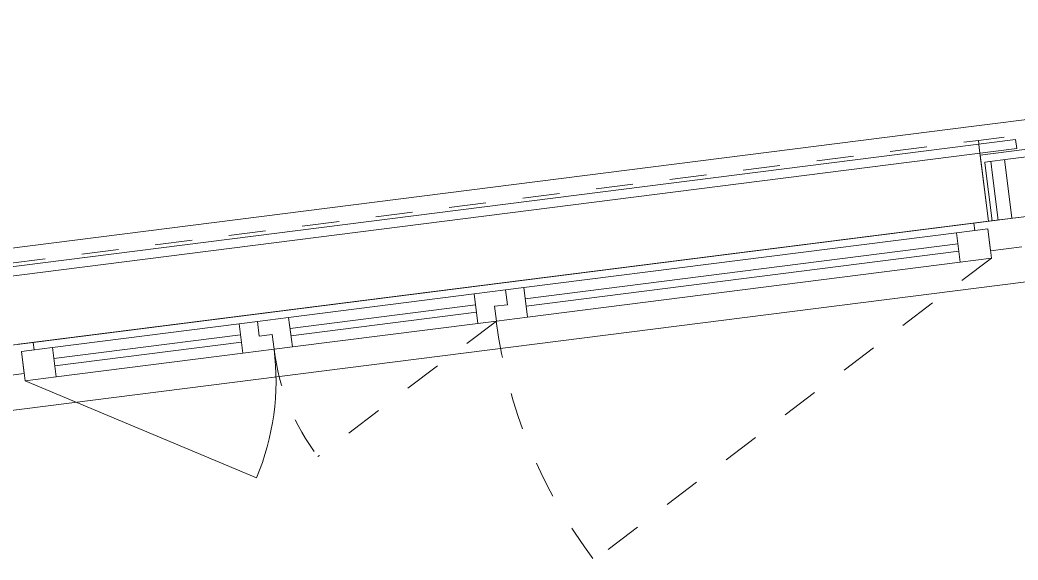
# Model space of a CAD drawing. Header units: metres. Extents: x 2713679.5 to 2713747.3, y 1226017.1 to 1226104.2.
# Drawn here: x 2713727.607 to 2713730.301, y 1226052.623 to 1226054.082 of the extents above; entities that cross this region are included whole.
import ezdxf

# ---------------------------------------------------------------- set-up
doc = ezdxf.new("R2010")
doc.units = ezdxf.units.M
doc.header["$MEASUREMENT"] = 0
doc.linetypes.add('Strich 2_1mm', pattern=[0.15, 0.1, -0.05])
doc.layers.add('plangrafiken', color=251, linetype='Continuous')
doc.layers.add('waende_stuetzen', color=250, linetype='Continuous')

msp = doc.modelspace()

# ---------------------------------------------------------------- linework, layer by layer
at = {"layer": 'plangrafiken', "color": 7, "linetype": 'Continuous', "lineweight": 13}
for p, q in [((2713730.2946, 1226053.7595), (2713727.4772, 1226053.402)), ((2713730.2977, 1226053.7347), (2713730.2946, 1226053.7595)), ((2713727.4803, 1226053.3772), (2713730.2977, 1226053.7347))]:
    msp.add_line(p, q, dxfattribs=at)
at = {"layer": 'waende_stuetzen', "color": 7, "linetype": 'Continuous', "lineweight": 13}
for p, q in [((2713732.441, 1226054.0823), (2713730.1891, 1226053.7965)), ((2713732.4738, 1226053.8244), (2713730.2218, 1226053.5386)), ((2713727.5701, 1226053.4642), (2713730.1891, 1226053.7965)), ((2713727.6028, 1226053.2062), (2713730.2218, 1226053.5386)), ((2713730.3012, 1226053.5487), (2713730.1821, 1226053.5336)), ((2713730.1821, 1226053.5336), (2713727.6425, 1226053.2113)), ((2713730.2194, 1226053.5181), (2713730.1351, 1226053.5074)), ((2713730.1821, 1226053.5336), (2713730.1847, 1226053.5137)), ((2713730.1847, 1226053.5137), (2713730.2194, 1226053.5181)), ((2713730.2194, 1226053.5181), (2713730.2269, 1226053.4586)), ((2713730.2294, 1226053.4388), (2713730.2194, 1226053.5181)), ((2713730.1351, 1226053.5074), (2713728.9669, 1226053.3592)), ((2713730.1351, 1226053.5074), (2713730.1451, 1226053.4281)), ((2713730.1388, 1226053.4777), (2713728.9707, 1226053.3294)), ((2713728.9732, 1226053.3096), (2713730.1413, 1226053.4578)), ((2713730.2269, 1226053.4586), (2713730.3113, 1226053.4693)), ((2713728.977, 1226053.2798), (2713730.1451, 1226053.4281)), ((2713730.1451, 1226053.4281), (2713730.2294, 1226053.4388)), ((2713727.5455, 1226053.0226), (2713730.3232, 1226053.3751)), ((2713728.9173, 1226053.3529), (2713728.833, 1226053.3422)), ((2713728.9669, 1226053.3592), (2713728.9173, 1226053.3529)), ((2713728.9173, 1226053.3529), (2713728.9224, 1226053.3132)), ((2713728.977, 1226053.2798), (2713728.9669, 1226053.3592)), ((2713728.833, 1226053.3422), (2713728.332, 1226053.2786)), ((2713728.833, 1226053.3422), (2713728.8431, 1226053.2628)), ((2713728.8368, 1226053.3124), (2713728.3358, 1226053.2488)), ((2713728.3383, 1226053.229), (2713728.8393, 1226053.2926)), ((2713728.8876, 1226053.3088), (2713728.9224, 1226053.3132)), ((2713728.8927, 1226053.2691), (2713728.8876, 1226053.3088)), ((2713728.2477, 1226053.2679), (2713728.1981, 1226053.2616)), ((2713728.332, 1226053.2786), (2713728.2477, 1226053.2679)), ((2713728.2527, 1226053.2282), (2713728.2477, 1226053.2679)), ((2713728.3421, 1226053.1992), (2713728.332, 1226053.2786)), ((2713728.8431, 1226053.2628), (2713728.8927, 1226053.2691)), ((2713728.8927, 1226053.2691), (2713728.977, 1226053.2798)), ((2713728.1981, 1226053.2616), (2713727.6946, 1226053.1977)), ((2713728.1981, 1226053.2616), (2713728.2082, 1226053.1823)), ((2713728.3421, 1226053.1992), (2713728.8431, 1226053.2628)), ((2713727.6425, 1226053.2113), (2713727.5235, 1226053.1962)), ((2713727.645, 1226053.1914), (2713727.6425, 1226053.2113)), ((2713728.2019, 1226053.2319), (2713727.6984, 1226053.168)), ((2713727.7009, 1226053.1481), (2713728.2044, 1226053.212)), ((2713728.2527, 1226053.2282), (2713728.2874, 1226053.2326)), ((2713728.2874, 1226053.2326), (2713728.2925, 1226053.193)), ((2713727.6946, 1226053.1977), (2713727.6103, 1226053.187)), ((2713727.6103, 1226053.187), (2713727.645, 1226053.1914)), ((2713727.6179, 1226053.1275), (2713727.6103, 1226053.187)), ((2713727.6103, 1226053.187), (2713727.6204, 1226053.1077)), ((2713727.7047, 1226053.1184), (2713727.6946, 1226053.1977)), ((2713728.2082, 1226053.1823), (2713728.2925, 1226053.193)), ((2713728.2925, 1226053.193), (2713728.3421, 1226053.1992)), ((2713727.7047, 1226053.1184), (2713728.2082, 1226053.1823)), ((2713727.5335, 1226053.1168), (2713727.6179, 1226053.1275)), ((2713727.6204, 1226053.1077), (2713727.7047, 1226053.1184)), ((2713727.6204, 1226053.1077), (2713728.2451, 1226052.8455))]:
    msp.add_line(p, q, dxfattribs=at)
at = {"layer": 'waende_stuetzen', "color": 7, "linetype": 'Strich 2_1mm', "lineweight": 13}
for p, q in [((2713732.4461, 1226054.0426), (2713730.1941, 1226053.7568)), ((2713727.5751, 1226053.4245), (2713730.1941, 1226053.7568)), ((2713730.2294, 1226053.4388), (2713729.1566, 1226052.6235)), ((2713728.8927, 1226053.2691), (2713728.411, 1226052.9031))]:
    msp.add_line(p, q, dxfattribs=at)
at = {"layer": 'waende_stuetzen', "color": 7, "linetype": 'Continuous', "lineweight": 18}
for p, q in [((2713732.4511, 1226054.003), (2713730.1992, 1226053.7172)), ((2713732.3743, 1226053.973), (2713730.281, 1226053.7074)), ((2713730.1941, 1226053.7568), (2713730.1966, 1226053.737)), ((2713730.1966, 1226053.737), (2713730.2218, 1226053.5386)), ((2713730.1992, 1226053.7172), (2713730.2017, 1226053.6973)), ((2713730.2017, 1226053.6973), (2713730.2218, 1226053.5386)), ((2713730.281, 1226053.7074), (2713730.2116, 1226053.6986)), ((2713730.2119, 1226053.6961), (2713730.2116, 1226053.6986)), ((2713730.2119, 1226053.6961), (2713730.2317, 1226053.5399)), ((2713730.2218, 1226053.5386), (2713730.3012, 1226053.5487)), ((2713730.2218, 1226053.5386), (2713730.2317, 1226053.5399)), ((2713730.2317, 1226053.5399), (2713730.3012, 1226053.5487))]:
    msp.add_line(p, q, dxfattribs=at)
at = {"layer": 'waende_stuetzen', "color": 18, "linetype": 'Continuous', "lineweight": 0, "true_color": 0x000000}
for p, q in [((2713730.2273, 1226053.7006), (2713730.2321, 1226053.6628)), ((2713730.2645, 1226053.7053), (2713730.2799, 1226053.5838)), ((2713730.2321, 1226053.6628), (2713730.2474, 1226053.5418)), ((2713730.2799, 1226053.5838), (2713730.2846, 1226053.5466))]:
    msp.add_line(p, q, dxfattribs=at)
at = {"layer": 'waende_stuetzen', "color": 7, "linetype": 'Strich 2_1mm', "lineweight": 13}
for centre, radius in [((2713730.2294, 1226053.4388), 1.3475), ((2713728.8927, 1226053.2691), 0.605)]:
    msp.add_arc(centre, radius, 187.2326, 217.2326, dxfattribs=at)
at = {"layer": 'waende_stuetzen', "color": 7, "linetype": 'Continuous', "lineweight": 13}
msp.add_arc((2713727.6204, 1226053.1077), 0.6775, 337.2326, 7.2326, dxfattribs=at)

doc.saveas('drawing.dxf')
